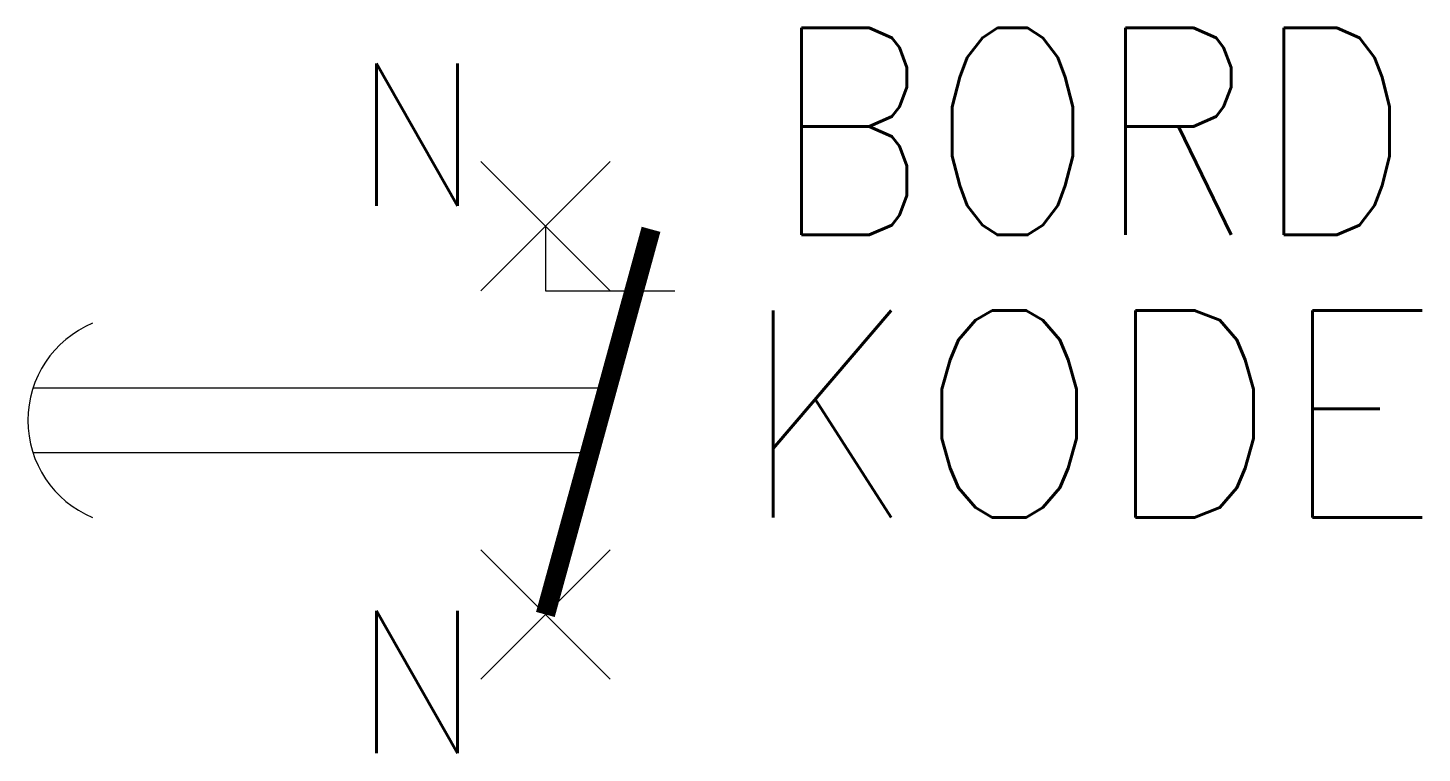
# Model space of a CAD drawing. Extents: x 27 to 48.6, y 153.9 to 165.1.
import ezdxf
from ezdxf.enums import TextEntityAlignment as Align

# ---------------------------------------------------------------- set-up
doc = ezdxf.new("R2010")
doc.units = 0
doc.header["$LTSCALE"] = 6
doc.header["$PDMODE"] = 3
for name, color, linetype in [('1', 7, 'CONTINUOUS'), ('10', 1, 'CONTINUOUS'), ('11', 3, 'CONTINUOUS'), ('12', 2, 'CONTINUOUS'), ('C', 7, 'CONTINUOUS')]:
    doc.layers.add(name, color=color, linetype=linetype)
doc.styles.get("Standard").update_dxf_attribs({"font": 'simplex', "width": 0.85})

msp = doc.modelspace()

# ---------------------------------------------------------------- linework, layer by layer
at = {"layer": '1', "color": 0}
for p, q in [((35, 162), (35, 161)), ((35, 161), (37, 161)), ((35.938, 159.5), (27.079, 159.5)), ((35.67, 158.5), (27.079, 158.5))]:
    msp.add_line(p, q, dxfattribs=at)
at = {"layer": '1', "color": 0, "const_width": 0.3}
msp.add_lwpolyline([(35, 156), (36.633, 161.953)], dxfattribs=at)
at = {"layer": '1', "color": 0}
msp.add_arc((28.625, 159), 1.625, 112.6199, 247.3801, dxfattribs=at)
at = {"layer": 'C', "color": 0}
for p in [(35, 162), (35, 156)]:
    msp.add_point(p, dxfattribs=at)

# ---------------------------------------------------------------- texts
at = {"layer": '10', "color": 0, "width": 0.95}
for p in [(34, 162.314), (34, 153.857)]:
    msp.add_attdef('N', text='', height=2.2, dxfattribs=at).set_placement(p, align=Align.RIGHT)
at = {"layer": '11', "color": 0, "width": 0.85}
msp.add_attdef('BORD', (38.491, 161.866), '', height=3.2, dxfattribs=at)
at = {"layer": '12', "color": 0, "width": 0.95}
msp.add_attdef('KODE', (38, 157.5), '-K', height=3.2, dxfattribs=at)

doc.saveas('drawing.dxf')
